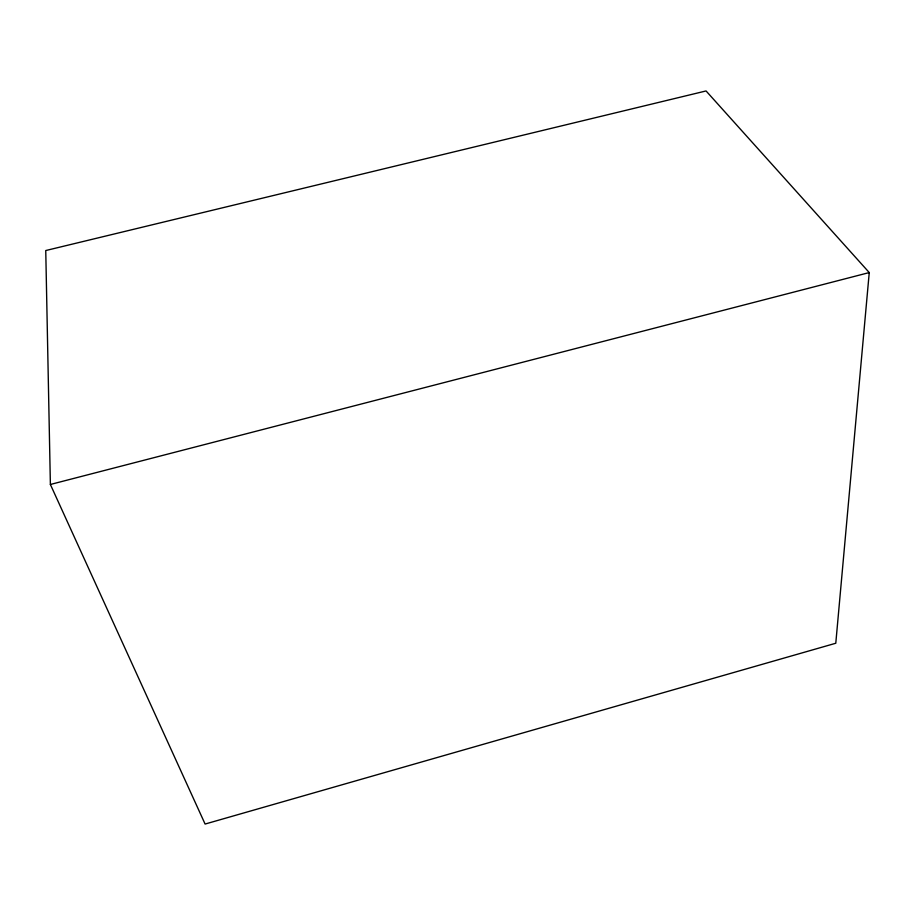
<?xml version="1.0" encoding="UTF-8"?>
<svg xmlns="http://www.w3.org/2000/svg" width="915" height="915" viewBox="0 0 915 915"><rect width="100%" height="100%" fill="white"/><g stroke="black" fill="none" stroke-linecap="round" stroke-linejoin="round"><path stroke-width="1.37" d="M869.25 272.567L835.784 643.245L205.097 824.049L50.382 484.47L45.75 250.538L706.06 90.951L869.25 272.567L50.382 484.47"/></g></svg>
